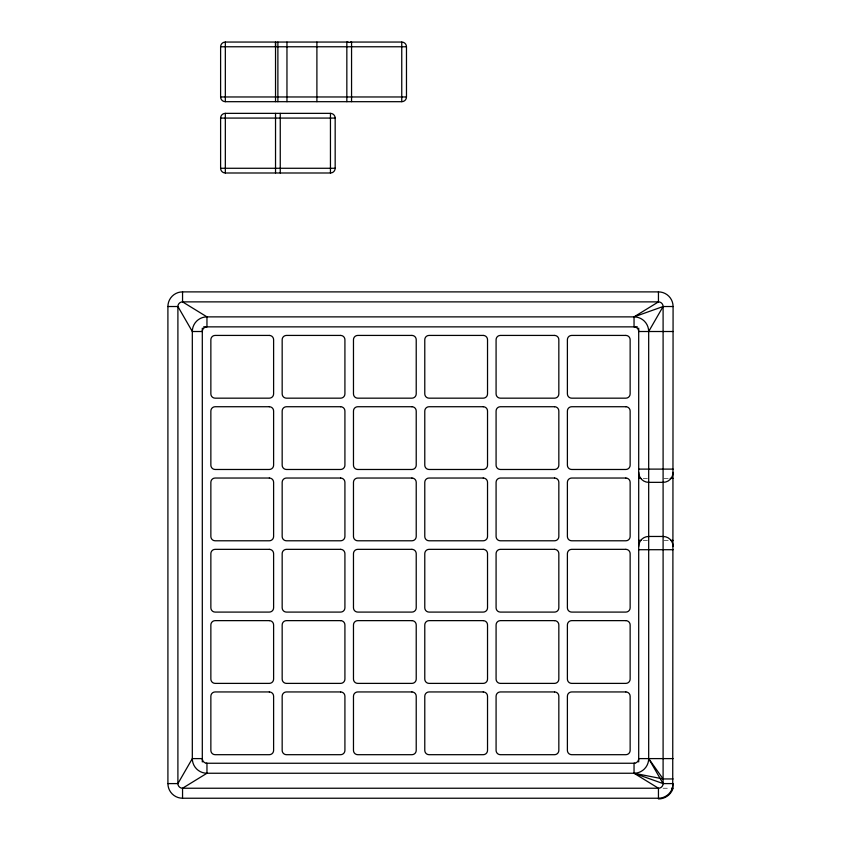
<?xml version="1.0" encoding="UTF-8"?>
<svg xmlns="http://www.w3.org/2000/svg" width="841" height="841" viewBox="0 0 841 841"><rect width="100%" height="100%" fill="white"/><g stroke="black" fill="none" stroke-linecap="round" stroke-linejoin="round"><path stroke-width="0.63" stroke-dasharray="4.21 3.15" d="M643.218 478.403L647.791 478.403M663.991 478.403L668.563 478.403M643.218 540.406L647.791 540.406M663.991 540.406L668.563 540.406M663.097 788.238L669.394 788.238"/><path stroke-width="1.26" d="M275.533 42.071L275.533 101.666M182.55 798.225A14.633 14.633 0 0 1 167.916 783.591L167.906 306.523A14.633 14.633 0 0 1 182.55 291.89L658.45 291.89A14.633 14.633 0 0 1 673.084 306.523L672.726 789.247A15.359 15.359 0 0 1 658.45 798.95M658.45 798.225A14.633 14.633 0 0 0 673.084 783.591L663.097 783.591L648.684 758.603L648.684 331.512L663.097 306.523L673.094 306.523M182.55 291.89L182.55 301.877L206.96 316.878L634.04 316.878L658.45 301.877L658.45 291.89M673.094 331.512L638.697 331.512A4.647 4.647 0 0 0 634.04 326.865L634.04 316.878L663.097 306.523L663.097 783.591A4.647 4.647 0 0 1 658.45 788.238L182.55 788.238A4.647 4.647 0 0 1 177.903 783.591L177.903 306.523A4.647 4.647 0 0 1 182.55 301.877L658.45 301.877A4.647 4.647 0 0 1 663.097 306.523M351.559 101.666L351.559 42.071A8.852 6.265 -90 0 0 349.614 42.46A8.852 6.265 90 0 1 351.559 42.061L401.756 42.05A4.72 4.72 0 0 1 406.476 46.77L406.476 96.967A4.72 4.72 0 0 1 401.756 101.687L225.335 101.687A4.72 4.72 0 0 1 220.605 96.967L220.605 46.77A4.72 4.72 0 0 1 225.335 42.05L346.839 42.05A8.852 6.265 -90 0 1 348.773 42.46A8.852 6.265 90 0 0 346.839 42.061L346.839 101.666M220.626 46.77L406.455 46.77M220.626 96.967L406.455 96.967M225.335 113.356L330.45 113.356A4.72 4.72 0 0 1 335.17 118.076L335.17 168.274A4.72 4.72 0 0 1 330.45 172.994L225.335 172.994A4.72 4.72 0 0 1 220.605 168.274L220.605 118.076A4.72 4.72 0 0 1 225.335 113.356L225.335 172.973M220.626 118.076L335.16 118.076M220.626 168.274L335.16 168.274M167.906 306.523L177.903 306.523L192.316 331.512L192.316 758.603L177.903 783.591L167.906 783.591M203.617 326.865L637.383 326.865M638.697 469.11L673.094 469.11M638.697 478.403L640.926 478.403M670.161 478.403L673.094 478.403M638.697 540.406L640.926 540.406M670.855 540.406L673.094 540.406M638.697 549.709L673.094 549.709M673.094 758.603L638.697 758.603A4.647 4.647 0 0 1 634.04 763.25L634.04 773.247L658.45 788.238L658.45 798.235L182.55 798.235L182.55 788.238L206.96 773.247L634.04 773.247L663.097 778.945L673.094 778.945M206.234 763.25L634.766 763.25M671.465 788.238L673.094 788.238M663.097 783.591L634.04 773.247A14.633 14.633 0 0 0 648.684 758.603L663.097 778.945M277.887 42.071L277.887 101.666M275.533 42.576L275.533 46.77M638.697 328.179L638.697 761.946M401.756 42.071L401.756 101.666M330.45 113.377L330.45 172.973M316.899 42.071L316.899 101.666M286.96 42.071L286.96 101.666M280.253 113.377L280.253 172.973M275.533 113.377L275.533 172.973M225.335 42.071L225.335 101.666M202.303 328.179L202.303 761.946M634.04 316.878A14.633 14.633 0 0 1 648.674 331.501M638.697 472.358A9.987 9.987 0 0 0 648.684 482.345L663.097 482.345A9.987 9.987 0 0 0 673.094 472.358M673.094 546.461A9.987 9.987 0 0 0 663.097 536.463L648.684 536.463A9.987 9.987 0 0 0 638.697 546.461M202.303 331.512L192.316 331.512A14.633 14.633 0 0 1 206.96 316.878L206.96 326.865A4.647 4.647 0 0 0 202.313 331.512M269.33 335.422L215.138 335.422A4.279 4.279 0 0 0 210.86 339.701L210.86 393.893A4.279 4.279 0 0 0 215.138 398.171L269.33 398.171A4.279 4.279 0 0 0 273.609 393.893L273.609 339.701A4.279 4.279 0 0 0 269.33 335.422M340.637 335.422L286.445 335.422A4.279 4.279 0 0 0 282.166 339.701L282.166 393.893A4.279 4.279 0 0 0 286.445 398.171L340.637 398.171A4.279 4.279 0 0 0 344.915 393.893L344.915 339.701A4.279 4.279 0 0 0 340.637 335.422M411.943 335.422L357.751 335.422A4.279 4.279 0 0 0 353.472 339.701L353.472 393.893A4.279 4.279 0 0 0 357.751 398.171L411.943 398.171A4.279 4.279 0 0 0 416.221 393.893L416.221 339.701A4.279 4.279 0 0 0 411.943 335.422M483.249 335.422L429.057 335.422A4.279 4.279 0 0 0 424.779 339.701L424.779 393.893A4.279 4.279 0 0 0 429.057 398.171L483.249 398.171A4.279 4.279 0 0 0 487.528 393.893L487.528 339.701A4.279 4.279 0 0 0 483.249 335.422M554.555 335.422L500.363 335.422A4.279 4.279 0 0 0 496.085 339.701L496.085 393.893A4.279 4.279 0 0 0 500.363 398.171L554.555 398.171A4.279 4.279 0 0 0 558.834 393.893L558.834 339.701A4.279 4.279 0 0 0 554.555 335.422M625.862 335.422L571.67 335.422A4.279 4.279 0 0 0 567.391 339.701L567.391 393.893A4.279 4.279 0 0 0 571.67 398.171L625.862 398.171A4.279 4.279 0 0 0 630.14 393.893L630.14 339.701A4.279 4.279 0 0 0 625.862 335.422M269.33 406.729L215.138 406.729A4.279 4.279 0 0 0 210.86 411.007L210.86 465.199A4.279 4.279 0 0 0 215.138 469.478L269.33 469.478A4.279 4.279 0 0 0 273.609 465.199L273.609 411.007A4.279 4.279 0 0 0 269.33 406.729M340.637 406.729L286.445 406.729A4.279 4.279 0 0 0 282.166 411.007L282.166 465.199A4.279 4.279 0 0 0 286.445 469.478L340.637 469.478A4.279 4.279 0 0 0 344.915 465.199L344.915 411.007A4.279 4.279 0 0 0 340.637 406.729M411.943 406.729L357.751 406.729A4.279 4.279 0 0 0 353.472 411.007L353.472 465.199A4.279 4.279 0 0 0 357.751 469.478L411.943 469.478A4.279 4.279 0 0 0 416.221 465.199L416.221 411.007A4.279 4.279 0 0 0 411.943 406.729M483.249 406.729L429.057 406.729A4.279 4.279 0 0 0 424.779 411.007L424.779 465.199A4.279 4.279 0 0 0 429.057 469.478L483.249 469.478A4.279 4.279 0 0 0 487.528 465.199L487.528 411.007A4.279 4.279 0 0 0 483.249 406.729M554.555 406.729L500.363 406.729A4.279 4.279 0 0 0 496.085 411.007L496.085 465.199A4.279 4.279 0 0 0 500.363 469.478L554.555 469.478A4.279 4.279 0 0 0 558.834 465.199L558.834 411.007A4.279 4.279 0 0 0 554.555 406.729M625.862 406.729L571.67 406.729A4.279 4.279 0 0 0 567.391 411.007L567.391 465.199A4.279 4.279 0 0 0 571.67 469.478L625.862 469.478A4.279 4.279 0 0 0 630.14 465.199L630.14 411.007A4.279 4.279 0 0 0 625.862 406.729M269.33 478.035L215.138 478.035A4.279 4.279 0 0 0 210.86 482.314L210.86 536.505A4.279 4.279 0 0 0 215.138 540.784L269.33 540.784A4.279 4.279 0 0 0 273.609 536.505L273.609 482.314A4.279 4.279 0 0 0 269.33 478.035M340.637 478.035L286.445 478.035A4.279 4.279 0 0 0 282.166 482.314L282.166 536.505A4.279 4.279 0 0 0 286.445 540.784L340.637 540.784A4.279 4.279 0 0 0 344.915 536.505L344.915 482.314A4.279 4.279 0 0 0 340.637 478.035M411.943 478.035L357.751 478.035A4.279 4.279 0 0 0 353.472 482.314L353.472 536.505A4.279 4.279 0 0 0 357.751 540.784L411.943 540.784A4.279 4.279 0 0 0 416.221 536.505L416.221 482.314A4.279 4.279 0 0 0 411.943 478.035M483.249 478.035L429.057 478.035A4.279 4.279 0 0 0 424.779 482.314L424.779 536.505A4.279 4.279 0 0 0 429.057 540.784L483.249 540.784A4.279 4.279 0 0 0 487.528 536.505L487.528 482.314A4.279 4.279 0 0 0 483.249 478.035M554.555 478.035L500.363 478.035A4.279 4.279 0 0 0 496.085 482.314L496.085 536.505A4.279 4.279 0 0 0 500.363 540.784L554.555 540.784A4.279 4.279 0 0 0 558.834 536.505L558.834 482.314A4.279 4.279 0 0 0 554.555 478.035M625.862 478.035L571.67 478.035A4.279 4.279 0 0 0 567.391 482.314L567.391 536.505A4.279 4.279 0 0 0 571.67 540.784L625.862 540.784A4.279 4.279 0 0 0 630.14 536.505L630.14 482.314A4.279 4.279 0 0 0 625.862 478.035M269.33 549.341L215.138 549.341A4.279 4.279 0 0 0 210.86 553.62L210.86 607.812A4.279 4.279 0 0 0 215.138 612.09L269.33 612.09A4.279 4.279 0 0 0 273.609 607.812L273.609 553.62A4.279 4.279 0 0 0 269.33 549.341M340.637 549.341L286.445 549.341A4.279 4.279 0 0 0 282.166 553.62L282.166 607.812A4.279 4.279 0 0 0 286.445 612.09L340.637 612.09A4.279 4.279 0 0 0 344.915 607.812L344.915 553.62A4.279 4.279 0 0 0 340.637 549.341M411.943 549.341L357.751 549.341A4.279 4.279 0 0 0 353.472 553.62L353.472 607.812A4.279 4.279 0 0 0 357.751 612.09L411.943 612.09A4.279 4.279 0 0 0 416.221 607.812L416.221 553.62A4.279 4.279 0 0 0 411.943 549.341M483.249 549.341L429.057 549.341A4.279 4.279 0 0 0 424.779 553.62L424.779 607.812A4.279 4.279 0 0 0 429.057 612.09L483.249 612.09A4.279 4.279 0 0 0 487.528 607.812L487.528 553.62A4.279 4.279 0 0 0 483.249 549.341M554.555 549.341L500.363 549.341A4.279 4.279 0 0 0 496.085 553.62L496.085 607.812A4.279 4.279 0 0 0 500.363 612.09L554.555 612.09A4.279 4.279 0 0 0 558.834 607.812L558.834 553.62A4.279 4.279 0 0 0 554.555 549.341M625.862 549.341L571.67 549.341A4.279 4.279 0 0 0 567.391 553.62L567.391 607.812A4.279 4.279 0 0 0 571.67 612.09L625.862 612.09A4.279 4.279 0 0 0 630.14 607.812L630.14 553.62A4.279 4.279 0 0 0 625.862 549.341M269.33 620.637L215.138 620.637A4.279 4.279 0 0 0 210.86 624.916L210.86 679.107A4.279 4.279 0 0 0 215.138 683.386L269.33 683.386A4.279 4.279 0 0 0 273.609 679.107L273.609 624.916A4.279 4.279 0 0 0 269.33 620.637M340.637 620.637L286.445 620.637A4.279 4.279 0 0 0 282.166 624.916L282.166 679.107A4.279 4.279 0 0 0 286.445 683.386L340.637 683.386A4.279 4.279 0 0 0 344.915 679.107L344.915 624.916A4.279 4.279 0 0 0 340.637 620.637M411.943 620.637L357.751 620.637A4.279 4.279 0 0 0 353.472 624.916L353.472 679.107A4.279 4.279 0 0 0 357.751 683.386L411.943 683.386A4.279 4.279 0 0 0 416.221 679.107L416.221 624.916A4.279 4.279 0 0 0 411.943 620.637M483.249 620.637L429.057 620.637A4.279 4.279 0 0 0 424.779 624.916L424.779 679.107A4.279 4.279 0 0 0 429.057 683.386L483.249 683.386A4.279 4.279 0 0 0 487.528 679.107L487.528 624.916A4.279 4.279 0 0 0 483.249 620.637M554.555 620.637L500.363 620.637A4.279 4.279 0 0 0 496.085 624.916L496.085 679.107A4.279 4.279 0 0 0 500.363 683.386L554.555 683.386A4.279 4.279 0 0 0 558.834 679.107L558.834 624.916A4.279 4.279 0 0 0 554.555 620.637M625.862 620.637L571.67 620.637A4.279 4.279 0 0 0 567.391 624.916L567.391 679.107A4.279 4.279 0 0 0 571.67 683.386L625.862 683.386A4.279 4.279 0 0 0 630.14 679.107L630.14 624.916A4.279 4.279 0 0 0 625.862 620.637M269.33 691.943L215.138 691.943A4.279 4.279 0 0 0 210.86 696.222L210.86 750.414A4.279 4.279 0 0 0 215.138 754.692L269.33 754.692A4.279 4.279 0 0 0 273.609 750.414L273.609 696.222A4.279 4.279 0 0 0 269.33 691.943M340.637 691.943L286.445 691.943A4.279 4.279 0 0 0 282.166 696.222L282.166 750.414A4.279 4.279 0 0 0 286.445 754.692L340.637 754.692A4.279 4.279 0 0 0 344.915 750.414L344.915 696.222A4.279 4.279 0 0 0 340.637 691.943M411.943 691.943L357.751 691.943A4.279 4.279 0 0 0 353.472 696.222L353.472 750.414A4.279 4.279 0 0 0 357.751 754.692L411.943 754.692A4.279 4.279 0 0 0 416.221 750.414L416.221 696.222A4.279 4.279 0 0 0 411.943 691.943M483.249 691.943L429.057 691.943A4.279 4.279 0 0 0 424.779 696.222L424.779 750.414A4.279 4.279 0 0 0 429.057 754.692L483.249 754.692A4.279 4.279 0 0 0 487.528 750.414L487.528 696.222A4.279 4.279 0 0 0 483.249 691.943M554.555 691.943L500.363 691.943A4.279 4.279 0 0 0 496.085 696.222L496.085 750.414A4.279 4.279 0 0 0 500.363 754.692L554.555 754.692A4.279 4.279 0 0 0 558.834 750.414L558.834 696.222A4.279 4.279 0 0 0 554.555 691.943M625.862 691.943L571.67 691.943A4.279 4.279 0 0 0 567.391 696.222L567.391 750.414A4.279 4.279 0 0 0 571.67 754.692L625.862 754.692A4.279 4.279 0 0 0 630.14 750.414L630.14 696.222A4.279 4.279 0 0 0 625.862 691.943M202.303 758.603L192.316 758.603A14.633 14.633 0 0 0 206.96 773.236L206.96 763.25A4.647 4.647 0 0 1 202.313 758.603"/></g></svg>
